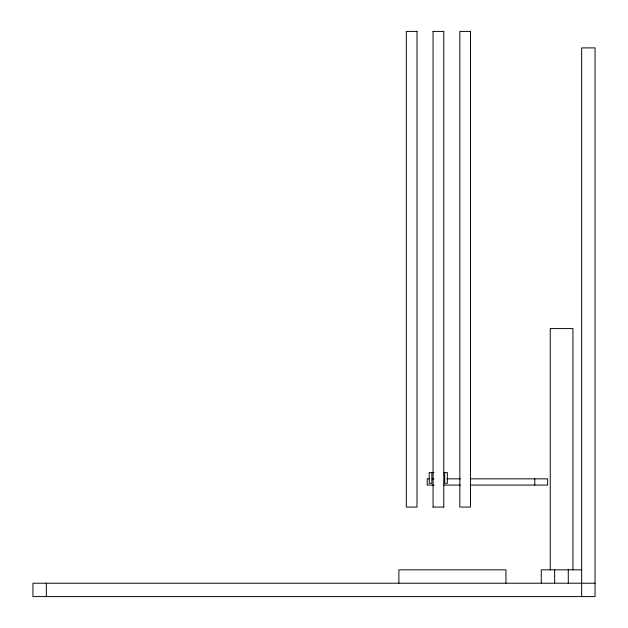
<?xml version="1.0" encoding="UTF-8"?>
<svg xmlns="http://www.w3.org/2000/svg" width="628" height="628" viewBox="0 0 628 628"><rect width="100%" height="100%" fill="white"/><g stroke="black" fill="none" stroke-linecap="round" stroke-linejoin="round"><path stroke-width="0.94" d="M433.077 31.4L443.76 31.4M433.995 472.617L429.222 472.617L429.222 483.317L431.868 483.317L431.868 472.617M443.541 472.617L447.356 472.617L447.356 483.317L444.71 483.317L444.71 472.617M429.167 478.85L427.213 478.85L427.213 485.083L434.058 485.083M432.088 478.85L434.058 478.85M446.775 478.85L460.465 478.85M470.246 478.85L547.616 478.85L547.616 485.083L470.246 485.083M443.839 485.083L460.465 485.083M433.077 507.063L443.76 507.063M581.661 569.832L541.258 569.832L541.258 583.216M595.046 583.216L32.954 583.216L32.954 596.6L595.046 596.6L595.046 47.893L581.661 47.893L581.661 596.6M572.924 569.832L572.924 328.585L550.254 328.585L550.254 569.832M568.277 569.832L568.277 583.216M554.642 569.832L554.642 583.216M534.797 478.85L534.797 485.083M505.956 583.216L505.956 569.832L398.89 569.832L398.89 583.216M443.768 31.4L443.768 507.063M433.069 31.4L433.069 507.063M46.339 583.216L46.339 596.6M416.992 31.4L406.316 31.4L406.3 507.063L416.992 507.063L417.008 31.4M470.521 31.4L459.845 31.4L459.829 507.063L470.521 507.063L470.537 31.4"/></g></svg>
